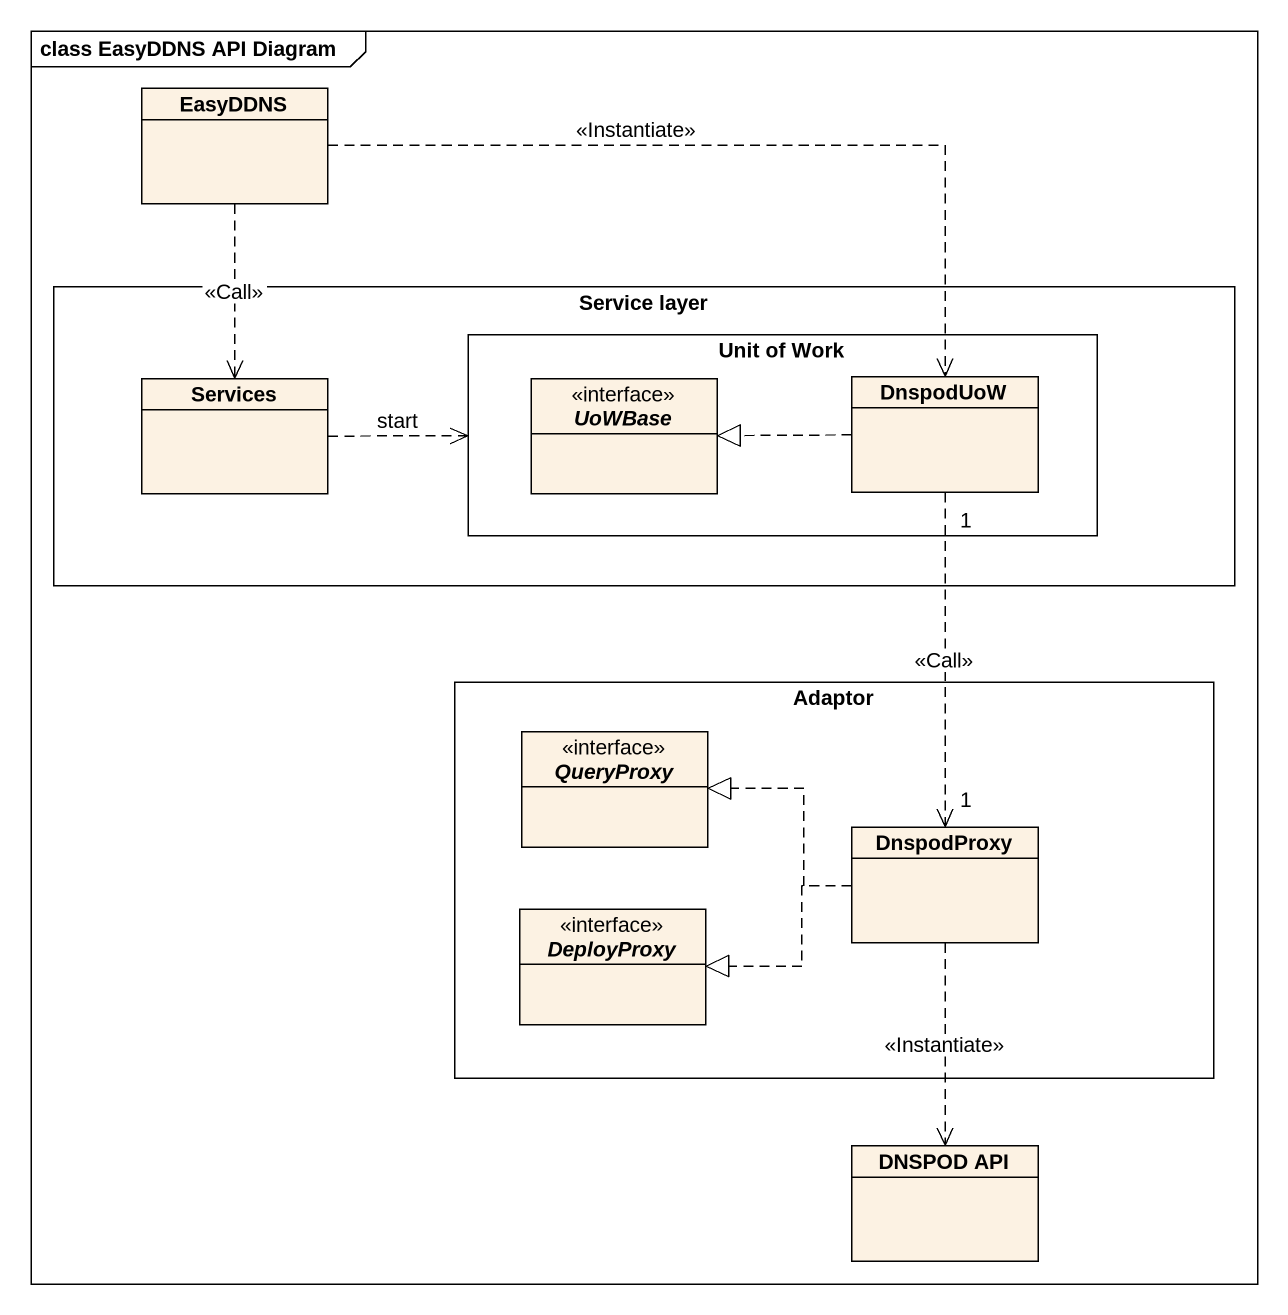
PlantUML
@startuml
mainframe class EasyDDNS API Diagram
hide circle
hide empty members
class EasyDDNS
rectangle "Service layer" as Service_layer {
  class Services
  rectangle "Unit of Work" as Unit_of_Work {
    interface UoWBase
    class DnspodUoW
  }
}
rectangle Adaptor {
  interface QueryProxy
  class DnspodProxy
  interface DeployProxy
}
class "DNSPOD API" as DNSPOD_API
EasyDDNS ..> Services : <<Call>>
EasyDDNS .right.> DnspodUoW : <<Instantiate>>
Services .right.> Unit_of_Work : start
DnspodUoW .left.|> UoWBase
DnspodUoW "1" ..> "1" DnspodProxy : <<Call>>
DnspodProxy .left.|> QueryProxy
DnspodProxy .left.|> DeployProxy
DnspodProxy ..> DNSPOD_API : <<Instantiate>>
@enduml
